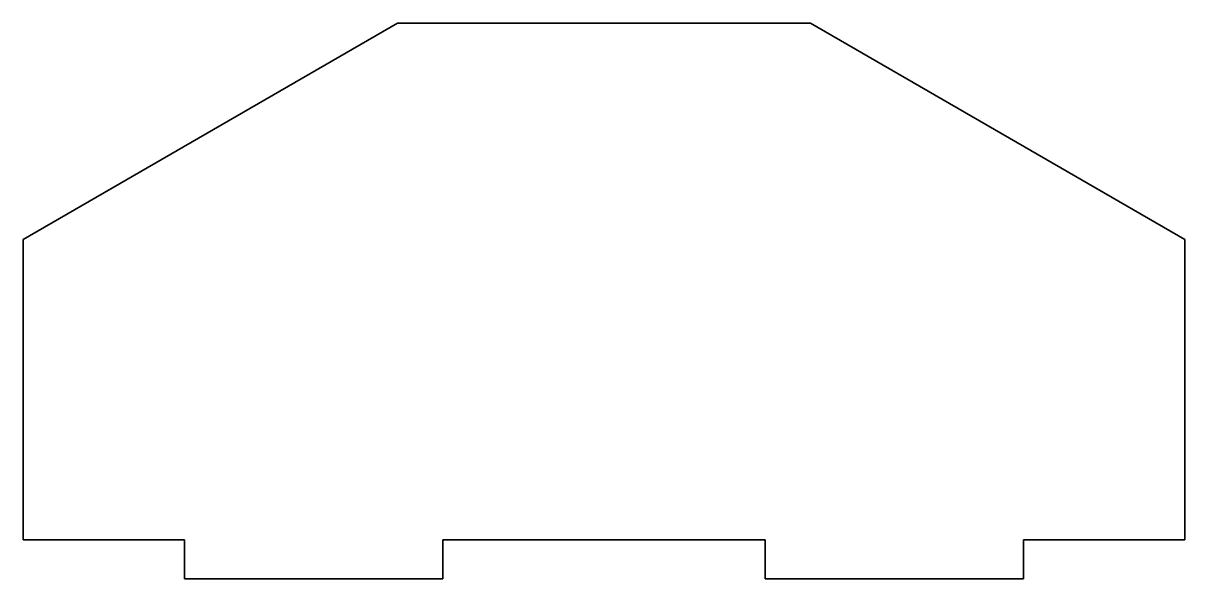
# Model space of a CAD drawing. Header units: millimetres. Extents: x -45 to 45, y -23 to 20.
import ezdxf

# ---------------------------------------------------------------- set-up
doc = ezdxf.new("R2010")
doc.units = ezdxf.units.MM
doc.layers.get('0').update_dxf_attribs({"linetype": 'CONTINUOUS'})

msp = doc.modelspace()

# ---------------------------------------------------------------- linework, layer by layer
for points in [[(-45, 3.257), (-45, -20), (-32.5, -20), (-32.5, -23), (-12.5, -23), (-12.5, -20), (12.5, -20), (12.5, -23), (32.5, -23), (32.5, -20), (45, -20), (45, 3.257), (16, 20), (-16, 20)], [(-45, -20), (-45, 3.257), (-16, 20), (16, 20), (45, 3.257), (45, -20), (32.5, -20), (32.5, -23), (12.5, -23), (12.5, -20), (-12.5, -20), (-12.5, -23), (-32.5, -23), (-32.5, -20)]]:
    msp.add_lwpolyline(points, close=True)

doc.saveas('drawing.dxf')
